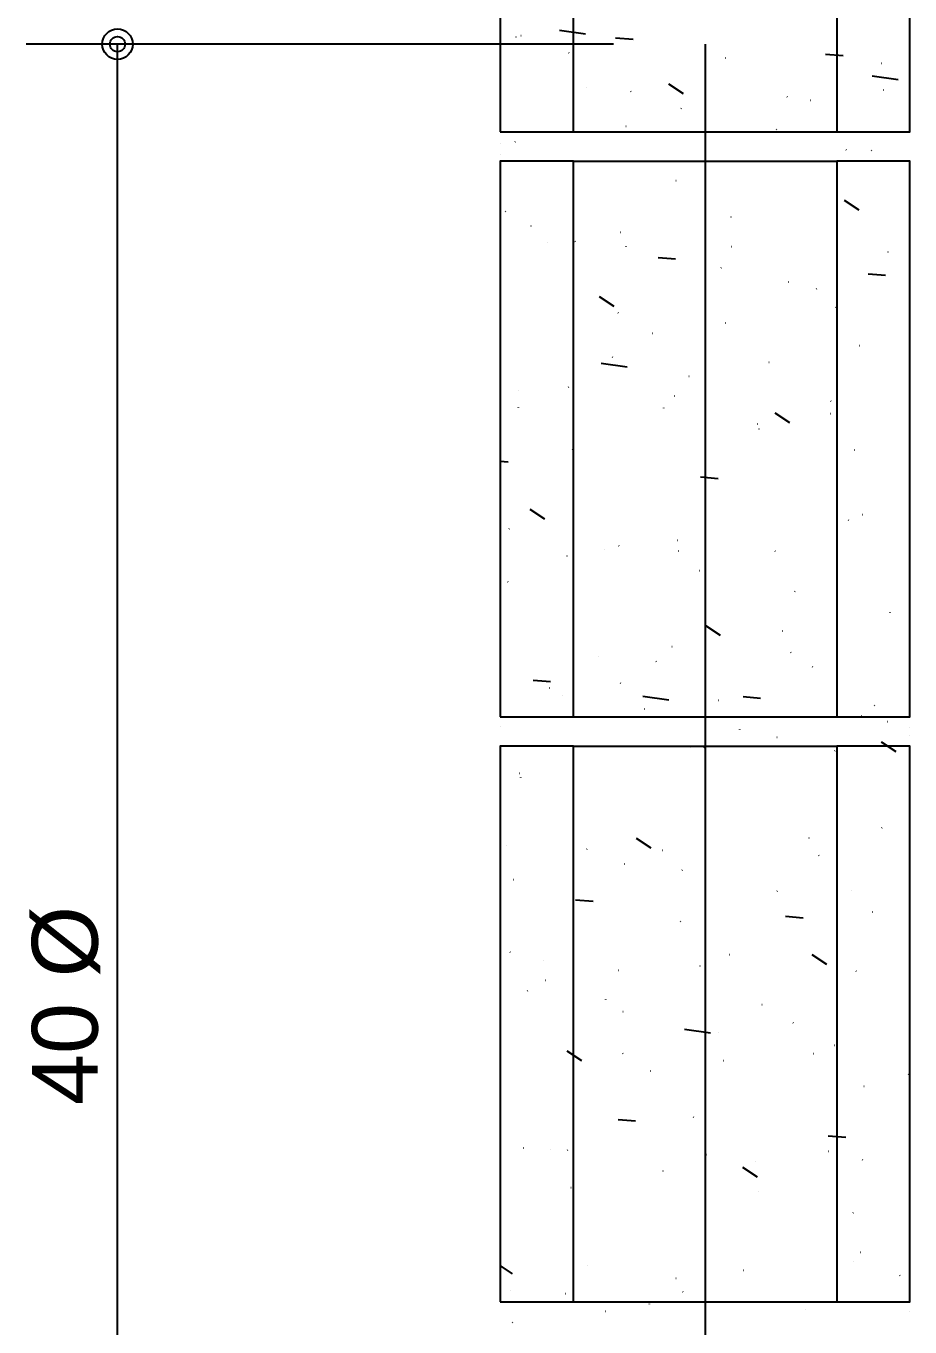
# Model space of a CAD drawing. Extents: x 0 to 119, y 0 to 84.
# Drawn here: x 52.073 to 54.489, y 74.115 to 77.673 of the extents above; entities that cross this region are included whole.
import ezdxf

# ---------------------------------------------------------------- set-up
doc = ezdxf.new("R2010")
doc.units = 0
doc.header["$MEASUREMENT"] = 0
for name, color, linetype in [('10', 252, 'CONTINUOUS'), ('12', 170, 'CONTINUOUS'), ('29', 9, 'CONTINUOUS'), ('32', 250, 'CONTINUOUS')]:
    doc.layers.add(name, color=color, linetype=linetype)
doc.styles.add('TQS_ARIAL', font='arial.ttf')

msp = doc.modelspace()

# ---------------------------------------------------------------- linework, layer by layer
at = {"layer": '10', "color": 252, "linetype": 'Continuous'}
for p, q in [((53.569435, 77.383593), (54.289435, 77.383593)), ((53.569435, 77.303593), (54.289435, 77.303593)), ((53.569435, 75.783593), (54.289435, 75.783593)), ((53.569435, 75.703593), (54.289435, 75.703593)), ((53.569435, 74.183593), (54.289435, 74.183593))]:
    msp.add_line(p, q, dxfattribs=at)
for points in [[(53.369435, 77.383593), (53.569435, 77.383593), (53.569435, 78.903593), (53.369435, 78.903593), (53.369435, 77.383593)], [(54.289435, 77.383593), (54.489435, 77.383593), (54.489435, 78.903593), (54.289435, 78.903593), (54.289435, 77.383593)], [(53.369435, 75.783593), (53.569435, 75.783593), (53.569435, 77.303593), (53.369435, 77.303593), (53.369435, 75.783593)], [(54.289435, 75.783593), (54.489435, 75.783593), (54.489435, 77.303593), (54.289435, 77.303593), (54.289435, 75.783593)], [(53.369435, 74.183593), (53.569435, 74.183593), (53.569435, 75.703593), (53.369435, 75.703593), (53.369435, 74.183593)], [(54.289435, 74.183593), (54.489435, 74.183593), (54.489435, 75.703593), (54.289435, 75.703593), (54.289435, 74.183593)]]:
    msp.add_lwpolyline(points, dxfattribs=at)
at = {"layer": '12', "color": 170, "linetype": 'Continuous'}
msp.add_lwpolyline([(53.929435, 77.623593), (53.929435, 72.503593), (53.929435, 70.343593), (53.929435, 69.768804)], dxfattribs=at)
at = {"layer": '29', "color": 9, "linetype": 'Continuous'}
for p, q in [((53.413178, 77.642998), (53.412583, 77.643533)), ((53.425746, 77.647186), (53.426539, 77.647297)), ((53.60227, 77.650815), (53.531027, 77.661228)), ((53.732477, 77.636592), (53.684624, 77.640358)), ((53.369435, 77.639272), (53.369435, 77.639272)), ((53.369435, 77.58227), (53.369435, 77.58227)), ((53.369435, 77.58227), (53.369435, 77.58227)), ((53.55789, 77.599238), (53.557212, 77.599662)), ((53.985089, 77.584922), (53.984411, 77.585346)), ((54.306701, 77.591399), (54.258849, 77.595165)), ((54.412289, 77.570605), (54.41161, 77.571029)), ((54.489435, 77.577018), (54.489435, 77.577018)), ((54.457186, 77.525856), (54.385943, 77.536269)), ((53.603894, 77.504844), (53.604524, 77.505337)), ((53.870599, 77.487582), (53.830572, 77.514075)), ((54.417544, 77.498409), (54.418336, 77.498521)), ((54.489435, 77.522399), (54.489435, 77.522399)), ((54.489435, 77.521142), (54.489435, 77.521142)), ((53.7275, 77.493255), (53.726821, 77.493678)), ((54.154699, 77.478938), (54.154021, 77.479362)), ((54.21751, 77.470296), (54.218302, 77.470408)), ((53.864162, 77.447583), (53.864792, 77.448075)), ((53.71287, 77.399374), (53.713662, 77.399485)), ((54.12443, 77.390321), (54.12506, 77.390813)), ((53.410244, 77.356842), (53.411036, 77.356954)), ((53.369435, 77.351107), (53.369435, 77.351107)), ((53.369435, 77.351107), (53.369435, 77.351107)), ((53.369435, 77.351107), (53.369435, 77.351107)), ((53.369435, 77.321665), (53.369435, 77.321665)), ((54.315979, 77.333701), (54.315385, 77.334237)), ((54.384698, 77.333059), (54.385328, 77.333551)), ((53.850147, 77.249549), (53.849552, 77.250084)), ((54.489435, 77.269772), (54.489435, 77.269772)), ((54.489435, 77.269772), (54.489435, 77.269772)), ((54.489435, 77.269772), (54.489435, 77.269772)), ((54.350917, 77.169666), (54.31089, 77.196159)), ((54.489435, 77.177521), (54.489435, 77.177521)), ((54.489435, 77.177521), (54.489435, 77.177521)), ((53.384315, 77.165397), (53.38372, 77.165932)), ((53.999993, 77.151562), (54.000785, 77.151673)), ((53.453136, 77.126453), (53.453766, 77.126946)), ((53.697367, 77.109031), (53.698159, 77.109142)), ((53.497332, 77.080918), (53.498125, 77.081029)), ((53.575285, 77.083114), (53.574607, 77.083538)), ((54.489435, 77.077983), (54.489435, 77.077983)), ((53.369435, 77.062943), (53.369435, 77.062943)), ((53.369435, 77.062943), (53.369435, 77.062943)), ((53.369435, 77.061059), (53.369435, 77.061059)), ((53.369435, 77.061059), (53.369435, 77.061059)), ((53.369435, 77.061059), (53.369435, 77.061059)), ((53.713404, 77.069192), (53.714034, 77.069684)), ((53.848725, 77.03583), (53.800873, 77.039596)), ((54.002485, 77.068798), (54.001806, 77.069222)), ((54.429684, 77.054481), (54.429005, 77.054905)), ((53.973672, 77.01193), (53.974302, 77.012422)), ((54.489435, 77.017145), (54.489435, 77.017145)), ((54.489435, 77.017145), (54.489435, 77.017145)), ((54.158106, 76.972261), (54.157512, 76.972797)), ((54.422949, 76.990637), (54.375097, 76.994403)), ((54.489435, 76.985405), (54.489435, 76.985405)), ((53.681016, 76.905785), (53.64099, 76.932278)), ((54.23394, 76.954668), (54.23457, 76.95516)), ((54.287116, 76.90375), (54.287908, 76.903861)), ((53.692274, 76.888109), (53.691679, 76.888644)), ((53.98449, 76.861219), (53.985282, 76.86133)), ((53.784455, 76.833106), (53.785248, 76.833217)), ((53.369435, 76.800453), (53.369435, 76.800453)), ((53.369435, 76.800453), (53.369435, 76.800453)), ((53.369435, 76.800453), (53.369435, 76.800453)), ((54.351324, 76.798287), (54.350729, 76.798823)), ((53.369435, 76.774778), (53.369435, 76.774778)), ((53.369435, 76.774778), (53.369435, 76.774778)), ((53.716285, 76.740065), (53.645042, 76.750479)), ((53.677268, 76.766761), (53.67659, 76.767185)), ((54.104467, 76.752445), (54.103789, 76.752869)), ((54.489435, 76.764518), (54.489435, 76.764518)), ((54.489435, 76.764518), (54.489435, 76.764518)), ((53.885491, 76.714135), (53.884897, 76.71467)), ((53.556026, 76.685629), (53.556656, 76.686122)), ((53.419679, 76.675094), (53.419, 76.675518)), ((53.846878, 76.660777), (53.846199, 76.661201)), ((54.274077, 76.646461), (54.273399, 76.646885)), ((54.489435, 76.673932), (54.489435, 76.673932)), ((54.489435, 76.673932), (54.489435, 76.673932)), ((54.489435, 76.673932), (54.489435, 76.673932)), ((53.419659, 76.629983), (53.419065, 76.630518)), ((53.816294, 76.628367), (53.816924, 76.62886)), ((54.161334, 76.58787), (54.121308, 76.614363)), ((54.271613, 76.613407), (54.272405, 76.613518)), ((54.489435, 76.627057), (54.489435, 76.627057)), ((54.071578, 76.585294), (54.072371, 76.585405)), ((53.369435, 76.539848), (53.369435, 76.539848)), ((53.369435, 76.539848), (53.369435, 76.539848)), ((54.076562, 76.571105), (54.077192, 76.571598)), ((53.566938, 76.514371), (53.56773, 76.514483)), ((54.33683, 76.513843), (54.33746, 76.514336)), ((54.489435, 76.511891), (54.489435, 76.511891)), ((54.489435, 76.511891), (54.489435, 76.511891)), ((54.489435, 76.511891), (54.489435, 76.511891)), ((53.369435, 76.486614), (53.369435, 76.486614)), ((53.390748, 76.48026), (53.369435, 76.481937)), ((53.964973, 76.435068), (53.917121, 76.438834)), ((54.489435, 76.393791), (54.489435, 76.393791)), ((54.489435, 76.370705), (54.489435, 76.370705)), ((53.491434, 76.323989), (53.451407, 76.350482)), ((54.358701, 76.337482), (54.359494, 76.337593)), ((53.39392, 76.298373), (53.394551, 76.298865)), ((54.322461, 76.320686), (54.321866, 76.321222)), ((53.369435, 76.279242), (53.369435, 76.279242)), ((53.854061, 76.266559), (53.854853, 76.266671)), ((54.489435, 76.259263), (54.489435, 76.259263)), ((54.489435, 76.259263), (54.489435, 76.259263)), ((54.489435, 76.259263), (54.489435, 76.259263)), ((53.551435, 76.224028), (53.552227, 76.224139)), ((53.654188, 76.241111), (53.654819, 76.241603)), ((53.694663, 76.250637), (53.693985, 76.251061)), ((53.856628, 76.236534), (53.856034, 76.237069)), ((54.121863, 76.236321), (54.121184, 76.236745)), ((53.369435, 76.19845), (53.369435, 76.19845)), ((53.369435, 76.19845), (53.369435, 76.19845)), ((53.369435, 76.19845), (53.369435, 76.19845)), ((53.914456, 76.183849), (53.915087, 76.184341)), ((53.390796, 76.152382), (53.390201, 76.152917)), ((54.489435, 76.170342), (54.489435, 76.170342)), ((54.489435, 76.170342), (54.489435, 76.170342)), ((54.174724, 76.126587), (54.175354, 76.127079)), ((54.434992, 76.069325), (54.435622, 76.069817)), ((53.369435, 76.018637), (53.369435, 76.018637)), ((53.971752, 76.006073), (53.931726, 76.032566)), ((54.141184, 76.018747), (54.141976, 76.018859)), ((54.489435, 76.006636), (54.489435, 76.006636)), ((54.489435, 76.006636), (54.489435, 76.006636)), ((53.838558, 75.976216), (53.83935, 75.976328)), ((53.369447, 75.9486), (53.369435, 75.948608)), ((53.638524, 75.948103), (53.639316, 75.948215)), ((53.796646, 75.934284), (53.795968, 75.934708)), ((54.164587, 75.959246), (54.163993, 75.959782)), ((53.369435, 75.910285), (53.369435, 75.910285)), ((53.369435, 75.910285), (53.369435, 75.910285)), ((54.223845, 75.919968), (54.223167, 75.920391)), ((53.506996, 75.879498), (53.459144, 75.883264)), ((53.50343, 75.86272), (53.50406, 75.863212)), ((53.698755, 75.875094), (53.698161, 75.875629)), ((53.539057, 75.842617), (53.538378, 75.843041)), ((53.8303, 75.829315), (53.759057, 75.839729)), ((53.966256, 75.8283), (53.965578, 75.828724)), ((54.081221, 75.834305), (54.033369, 75.838071)), ((53.763698, 75.805458), (53.764328, 75.80595)), ((54.393455, 75.813984), (54.392777, 75.814408)), ((54.489435, 75.802178), (54.489435, 75.802178)), ((53.369435, 75.758031), (53.369435, 75.758031)), ((53.369435, 75.758031), (53.369435, 75.758031)), ((53.369435, 75.758031), (53.369435, 75.758031)), ((54.357805, 75.785272), (54.357211, 75.785808)), ((54.428307, 75.770936), (54.429099, 75.771047)), ((54.489435, 75.754009), (54.489435, 75.754009)), ((54.489435, 75.754009), (54.489435, 75.754009)), ((54.489435, 75.754009), (54.489435, 75.754009)), ((54.023966, 75.748196), (54.024596, 75.748688)), ((54.125681, 75.728404), (54.126473, 75.728516)), ((54.489435, 75.732973), (54.489435, 75.732973)), ((53.891973, 75.70112), (53.891378, 75.701655)), ((53.925647, 75.700291), (53.926439, 75.700403)), ((54.284234, 75.690934), (54.284864, 75.691426)), ((54.45207, 75.688157), (54.412044, 75.71465)), ((54.489435, 75.666753), (54.489435, 75.666753)), ((54.489435, 75.666753), (54.489435, 75.666753)), ((54.489435, 75.666753), (54.489435, 75.666753)), ((54.489435, 75.663427), (54.489435, 75.663427)), ((53.369435, 75.622121), (53.369435, 75.622121)), ((53.421006, 75.629369), (53.421798, 75.62948)), ((53.42614, 75.616968), (53.425546, 75.617503)), ((53.369435, 75.497426), (53.369435, 75.497426)), ((53.369435, 75.497426), (53.369435, 75.497426)), ((53.369435, 75.497426), (53.369435, 75.497426)), ((54.412804, 75.480592), (54.413596, 75.480704)), ((54.489435, 75.501382), (54.489435, 75.501382)), ((54.489435, 75.501382), (54.489435, 75.501382)), ((54.489435, 75.501382), (54.489435, 75.501382)), ((53.78217, 75.424277), (53.742143, 75.45077)), ((54.21277, 75.452479), (54.213562, 75.452591)), ((53.386842, 75.432476), (53.386164, 75.4329)), ((53.60632, 75.421895), (53.60695, 75.422388)), ((53.814041, 75.41816), (53.813363, 75.418584)), ((54.241241, 75.403843), (54.240562, 75.404267)), ((53.708129, 75.381557), (53.708921, 75.381668)), ((53.866588, 75.364633), (53.867218, 75.365126)), ((53.369435, 75.333956), (53.369435, 75.333956)), ((53.369435, 75.333956), (53.369435, 75.333956)), ((53.369435, 75.333956), (53.369435, 75.333956)), ((53.405503, 75.339026), (53.406296, 75.339137)), ((54.126856, 75.307371), (54.127486, 75.307864)), ((54.328942, 75.307671), (54.328347, 75.308206)), ((53.623244, 75.278736), (53.575392, 75.282502)), ((53.369435, 75.23682), (53.369435, 75.23682)), ((53.369435, 75.23682), (53.369435, 75.23682)), ((53.86311, 75.223519), (53.862515, 75.224054)), ((54.197469, 75.233543), (54.149617, 75.237309)), ((54.387124, 75.250109), (54.387754, 75.250602)), ((54.489435, 75.248755), (54.489435, 75.248755)), ((54.489435, 75.248755), (54.489435, 75.248755)), ((54.489435, 75.210565), (54.489435, 75.210565)), ((54.489435, 75.163163), (54.489435, 75.163163)), ((54.489435, 75.163163), (54.489435, 75.163163)), ((53.397277, 75.139367), (53.396683, 75.139902)), ((53.488825, 75.116123), (53.488147, 75.116547)), ((53.995252, 75.133745), (53.996044, 75.133856)), ((54.262488, 75.106361), (54.222461, 75.132854)), ((53.692626, 75.091214), (53.693419, 75.091325)), ((53.916024, 75.101807), (53.915346, 75.102231)), ((54.343223, 75.08749), (54.342545, 75.087914)), ((53.369435, 75.045792), (53.369435, 75.045792)), ((53.369435, 75.045792), (53.369435, 75.045792)), ((53.492592, 75.063101), (53.493384, 75.063212)), ((53.444214, 75.034639), (53.444845, 75.035131)), ((53.658435, 75.010139), (53.657756, 75.010563)), ((53.369435, 74.976214), (53.369435, 74.976214)), ((53.704482, 74.977377), (53.705113, 74.977869)), ((54.085634, 74.995823), (54.084956, 74.996247)), ((54.489435, 74.996128), (54.489435, 74.996128)), ((54.171069, 74.946231), (54.170474, 74.946766)), ((54.489435, 74.956148), (54.489435, 74.956148)), ((53.944316, 74.918566), (53.873073, 74.928979)), ((53.96475, 74.920115), (53.965381, 74.920607)), ((53.592587, 74.84248), (53.552561, 74.868973)), ((54.282375, 74.885933), (54.283167, 74.886044)), ((53.705237, 74.862079), (53.704642, 74.862614)), ((53.979749, 74.843402), (53.980542, 74.843513)), ((54.225018, 74.862853), (54.225649, 74.863345)), ((54.489435, 74.838888), (54.489435, 74.838888)), ((53.779715, 74.815289), (53.780507, 74.8154)), ((54.485286, 74.805591), (54.485917, 74.806083)), ((53.369435, 74.757628), (53.369435, 74.757628)), ((53.369435, 74.757628), (53.369435, 74.757628)), ((54.364286, 74.772257), (54.363692, 74.772793)), ((54.489435, 74.7435), (54.489435, 74.7435)), ((54.489435, 74.7435), (54.489435, 74.7435)), ((54.489435, 74.7435), (54.489435, 74.7435)), ((53.369435, 74.715609), (53.369435, 74.715609)), ((53.898454, 74.688105), (53.89786, 74.68864)), ((53.739492, 74.677974), (53.69164, 74.68174)), ((54.489435, 74.659573), (54.489435, 74.659573)), ((54.489435, 74.659573), (54.489435, 74.659573)), ((54.489435, 74.659573), (54.489435, 74.659573)), ((54.313717, 74.632781), (54.265865, 74.636547)), ((54.489435, 74.618952), (54.489435, 74.618952)), ((53.432622, 74.603953), (53.432027, 74.604488)), ((53.50622, 74.599999), (53.505542, 74.600423)), ((53.553724, 74.598986), (53.554354, 74.599478)), ((53.933419, 74.585683), (53.932741, 74.586107)), ((54.266872, 74.59559), (54.267665, 74.595701)), ((54.072905, 74.524564), (54.032879, 74.551057)), ((54.066838, 74.567477), (54.06763, 74.567588)), ((54.360619, 74.571366), (54.35994, 74.57179)), ((53.813992, 74.541724), (53.814622, 74.542216)), ((53.562198, 74.496554), (53.56299, 74.496666)), ((54.07426, 74.484462), (54.07489, 74.484954)), ((54.489435, 74.490873), (54.489435, 74.490873)), ((54.489435, 74.490873), (54.489435, 74.490873)), ((53.369435, 74.469463), (53.369435, 74.469463)), ((53.369435, 74.455003), (53.369435, 74.455003)), ((53.369435, 74.455003), (53.369435, 74.455003)), ((53.369435, 74.455003), (53.369435, 74.455003)), ((54.334528, 74.4272), (54.335158, 74.427692)), ((54.335423, 74.294656), (54.334829, 74.295191)), ((54.353961, 74.319665), (54.354753, 74.319776)), ((53.403005, 74.260683), (53.369435, 74.282903)), ((53.608203, 74.283646), (53.607525, 74.28407)), ((54.035402, 74.26933), (54.034724, 74.269754)), ((53.849321, 74.248742), (53.850113, 74.248854)), ((54.462601, 74.255013), (54.461923, 74.255437)), ((54.489435, 74.24887), (54.489435, 74.24887)), ((54.489435, 74.238246), (54.489435, 74.238246)), ((53.369435, 74.194398), (53.369435, 74.194398)), ((53.369435, 74.194398), (53.369435, 74.194398)), ((53.396346, 74.215423), (53.396976, 74.215916)), ((53.546695, 74.206211), (53.547487, 74.206322)), ((53.869591, 74.210504), (53.868996, 74.211039)), ((53.369435, 74.181299), (53.369435, 74.181299)), ((53.369435, 74.181299), (53.369435, 74.181299)), ((53.369435, 74.181299), (53.369435, 74.181299)), ((53.656614, 74.158161), (53.657244, 74.158654)), ((53.777813, 74.177662), (53.777134, 74.178086)), ((54.205012, 74.163346), (54.204334, 74.16377)), ((54.489435, 74.155984), (54.489435, 74.155984)), ((54.489435, 74.155984), (54.489435, 74.155984)), ((53.403759, 74.126352), (53.403164, 74.126887))]:
    msp.add_line(p, q, dxfattribs=at)
at = {"layer": '32', "color": 250, "linetype": 'Continuous'}
for p, q in [((53.679435, 77.623593), (52.073178, 77.623593)), ((52.323178, 72.503593), (52.323178, 77.623593)), ((53.929435, 77.623593), (53.929435, 77.623593))]:
    msp.add_line(p, q, dxfattribs=at)
for radius in [0.041625, 0.02075]:
    msp.add_circle((52.323178, 77.623593), radius, dxfattribs=at)

# ---------------------------------------------------------------- texts
at = {"layer": '32', "color": 250, "linetype": 'Continuous', "style": 'TQS_ARIAL'}
msp.add_text('40 %%c', height=0.18, rotation=90, dxfattribs=at).set_placement((52.269178, 74.721593))

doc.saveas('drawing.dxf')
